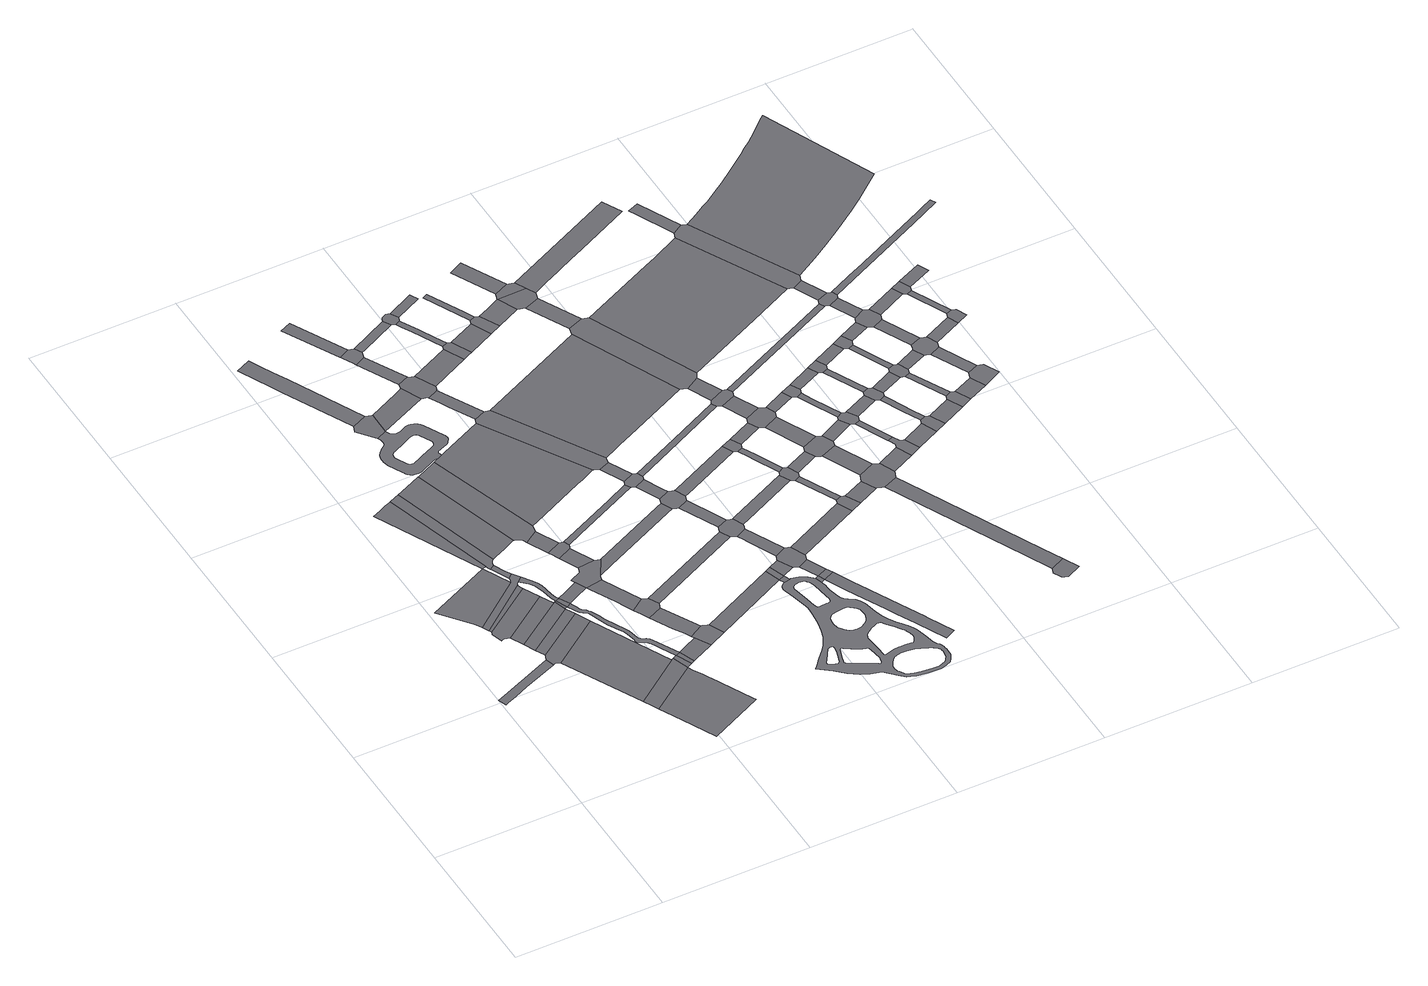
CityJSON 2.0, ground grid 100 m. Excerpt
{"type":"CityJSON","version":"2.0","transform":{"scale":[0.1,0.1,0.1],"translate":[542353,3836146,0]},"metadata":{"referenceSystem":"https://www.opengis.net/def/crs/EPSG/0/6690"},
"CityObjects":{
"road1":{"type":"Road","attributes":{"RoadStructureAttribute.sectionType":"1"},"geometry":[{"type":"MultiSurface","lod":"1","boundaries":[[[0,1,2,3,4,5,6,7,8]]]}]},
"road2":{"type":"Road","attributes":{"function":"2","RoadStructureAttribute.sectionType":"1"},"geometry":[{"type":"MultiSurface","lod":"1","boundaries":[[[9,10,11,12,13]]]}]},
"road3":{"type":"Road","attributes":{"function":"2","RoadStructureAttribute.sectionType":"1"},"geometry":[{"type":"MultiSurface","lod":"1","boundaries":[[[14,15,16,17,18]]]}]},
"road4":{"type":"Road","geometry":[{"type":"MultiSurface","lod":"1","boundaries":[[[19,18,17,20,21,22,23,24,25,26]]]}]},
"road5":{"type":"Road","geometry":[{"type":"MultiSurface","lod":"1","boundaries":[[[27,28,29,30,31,13,12,16,15,32,33,34]]]}]},
"road6":{"type":"Road","attributes":{"function":"2","RoadStructureAttribute.sectionType":"1"},"geometry":[{"type":"MultiSurface","lod":"1","boundaries":[[[26,25,35,36]]]}]},
"road7":{"type":"Road","geometry":[{"type":"MultiSurface","lod":"1","boundaries":[[[37,36,35,38,39]]]}]},
"road8":{"type":"Road","attributes":{"function":"2","RoadStructureAttribute.sectionType":"1"},"geometry":[{"type":"MultiSurface","lod":"1","boundaries":[[[39,38,40,41]]]}]},
"road9":{"type":"Road","geometry":[{"type":"MultiSurface","lod":"1","boundaries":[[[41,40,42,0,8,43,44,45,46]]]}]},
"road10":{"type":"Road","attributes":{"RoadStructureAttribute.sectionType":"1"},"geometry":[{"type":"MultiSurface","lod":"1","boundaries":[[[47,48,49,50,51,9,52]]]}]},
"road11":{"type":"Road","attributes":{"function":"2","RoadStructureAttribute.sectionType":"1"},"geometry":[{"type":"MultiSurface","lod":"1","boundaries":[[[46,45,53,54]]]}]},
"road12":{"type":"Road","geometry":[{"type":"MultiSurface","lod":"1","boundaries":[[[55,54,53,56,57,58]]]}]},
"road13":{"type":"Road","geometry":[{"type":"MultiSurface","lod":"1","boundaries":[[[59,60,61,62,63,29,28]]]}]},
"road14":{"type":"Road","geometry":[{"type":"MultiSurface","lod":"1","boundaries":[[[64,65,47,52,66,61,60,67,68,69,70]]]}]},
"road15":{"type":"Road","attributes":{"function":"2","RoadStructureAttribute.sectionType":"1"},"geometry":[{"type":"MultiSurface","lod":"1","boundaries":[[[71,72,73,74,75,58,57,76,77,78]]]}]},
"road16":{"type":"Road","geometry":[{"type":"MultiSurface","lod":"1","boundaries":[[[79,80,81,82,83,84,34,33,85,86,87,88,89,90,91,92]]]}]},
"road17":{"type":"Road","geometry":[{"type":"MultiSurface","lod":"1","boundaries":[[[91,37,39,93,94]]]}]},
"road18":{"type":"Road","geometry":[{"type":"MultiSurface","lod":"1","boundaries":[[[92,91,94,95]]]}]},
"road19":{"type":"Road","geometry":[{"type":"MultiSurface","lod":"1","boundaries":[[[96,97,98,99,100,101,102,103,104,105,106,107,108,109,110,111,112,113,114,95,94,115,116,117,118,119,120,121,122,123,124,125,126,127,128,129,130,131,132,133,134,135,136,137]]]}]},
"road20":{"type":"Road","attributes":{"RoadStructureAttribute.sectionType":"1"},"geometry":[{"type":"MultiSurface","lod":"1","boundaries":[[[138,139,64,70,140,141,142,143,144]]]}]},
"road21":{"type":"Road","attributes":{"RoadStructureAttribute.sectionType":"1"},"geometry":[{"type":"MultiSurface","lod":"1","boundaries":[[[145,146,147,148,149,92,95,150,151,152,153]]]}]},
"road22":{"type":"Road","attributes":{"RoadStructureAttribute.sectionType":"1"},"geometry":[{"type":"MultiSurface","lod":"1","boundaries":[[[136,55,58,154]]]}]},
"road23":{"type":"Road","geometry":[{"type":"MultiSurface","lod":"1","boundaries":[[[137,136,154,155]]]}]},
"road24":{"type":"Road","attributes":{"RoadStructureAttribute.sectionType":"1"},"geometry":[{"type":"MultiSurface","lod":"1","boundaries":[[[156,157,158,159,160,161,162,163,164,165,166,167]]]}]},
"road25":{"type":"Road","attributes":{"RoadStructureAttribute.sectionType":"1"},"geometry":[{"type":"MultiSurface","lod":"1","boundaries":[[[168,169,170,171,172,173,174]]]}]},
"road26":{"type":"Road","geometry":[{"type":"MultiSurface","lod":"1","boundaries":[[[175,176,177,138,144,178,179,180,181,182,183,184]]]}]},
"road27":{"type":"Road","attributes":{"RoadStructureAttribute.sectionType":"1"},"geometry":[{"type":"MultiSurface","lod":"1","boundaries":[[[185,186,187,188,137,155,189,190,191]]]}]},
"road28":{"type":"Road","geometry":[{"type":"MultiSurface","lod":"1","boundaries":[[[192,193,167,166,194,195,196,197,198,199]]]}]},
"road29":{"type":"Road","geometry":[{"type":"MultiSurface","lod":"1","boundaries":[[[200,201,202,203,204,205,206,145,153,169,168,207,208]]]}]},
"road30":{"type":"Road","attributes":{"RoadStructureAttribute.sectionType":"1"},"geometry":[{"type":"MultiSurface","lod":"1","boundaries":[[[182,181,209,210]]]}]},
"road31":{"type":"Road","geometry":[{"type":"MultiSurface","lod":"1","boundaries":[[[211,210,209,212,213,214,215,216,217,218]]]}]},
"road32":{"type":"Road","geometry":[{"type":"MultiSurface","lod":"1","boundaries":[[[219,174,173,220,221,222,223,224,225,226]]]}]},
"road33":{"type":"Road","attributes":{"RoadStructureAttribute.sectionType":"1"},"geometry":[{"type":"MultiSurface","lod":"1","boundaries":[[[215,214,201,200]]]}]},
"road34":{"type":"Road","attributes":{"RoadStructureAttribute.sectionType":"1"},"geometry":[{"type":"MultiSurface","lod":"1","boundaries":[[[223,222,227,228,229,230,231]]]}]},
"road35":{"type":"Road","attributes":{"RoadStructureAttribute.sectionType":"1"},"geometry":[{"type":"MultiSurface","lod":"1","boundaries":[[[232,233,234,235,236,237,238,239,240,241,242,243,244,245,246,247,248,249,250,251,252,253,254,255,256,257,258,259,260,261,262,263,264,265,266,267,268,269,270,198,197,271,272,273,274,275,276,277,278,279,280,281,282,283,284,285,286,287,288,289,290,291,292,293,294,295,296,297,298,299,300,301,302,303,304,305,306,307],[308,309,310,311,312,313,314,315,316,317,318,319,320,321,322,323,324,325,326,327,328,329,330,331,332,333,334,335,336,337,338,339,340,341,342,343,344,345,346,347,348,349,350,351,352,353,354,355]]]}]},
"road36":{"type":"Road","geometry":[{"type":"MultiSurface","lod":"1","boundaries":[[[356,357,231,230,185,191,358,359,360]]]}]},
"road37":{"type":"Road","attributes":{"RoadStructureAttribute.sectionType":"1"},"geometry":[{"type":"MultiSurface","lod":"1","boundaries":[[[361,362,363,199,198,364,365,366,367]]]}]},
"road38":{"type":"Road","attributes":{"RoadStructureAttribute.sectionType":"1"},"geometry":[{"type":"MultiSurface","lod":"1","boundaries":[[[368,369,370,371]]]}]},
"road39":{"type":"Road","geometry":[{"type":"MultiSurface","lod":"1","boundaries":[[[372,373,374,307,175,184,375,376,377,378,379]]]}]},
"road40":{"type":"Road","geometry":[{"type":"MultiSurface","lod":"1","boundaries":[[[380,371,370,381,382,383,384,385,386,387]]]}]},
"road41":{"type":"Road","attributes":{"RoadStructureAttribute.sectionType":"1"},"geometry":[{"type":"MultiSurface","lod":"1","boundaries":[[[388,389,390,218,217,391,392,393]]]}]},
"road42":{"type":"Road","attributes":{"RoadStructureAttribute.sectionType":"1"},"geometry":[{"type":"MultiSurface","lod":"1","boundaries":[[[394,395,396,208,207,397,398,399]]]}]},
"road43":{"type":"Road","attributes":{"RoadStructureAttribute.sectionType":"1"},"geometry":[{"type":"MultiSurface","lod":"1","boundaries":[[[384,383,400,401]]]}]},
"road44":{"type":"Road","attributes":{"RoadStructureAttribute.sectionType":"1"},"geometry":[{"type":"MultiSurface","lod":"1","boundaries":[[[402,226,225,403]]]}]},
"road45":{"type":"Road","geometry":[{"type":"MultiSurface","lod":"1","boundaries":[[[404,401,400,361,367,405,406,407,408,409,410]]]}]},
"road46":{"type":"Road","attributes":{"RoadStructureAttribute.sectionType":"1"},"geometry":[{"type":"MultiSurface","lod":"1","boundaries":[[[411,360,359,412]]]}]},
"road47":{"type":"Road","attributes":{"RoadStructureAttribute.sectionType":"1"},"geometry":[{"type":"MultiSurface","lod":"1","boundaries":[[[413,414,407,406,415,416,417,418,419]]]}]},
"road48":{"type":"Road","attributes":{"RoadStructureAttribute.sectionType":"1"},"geometry":[{"type":"MultiSurface","lod":"1","boundaries":[[[420,387,386,421,422]]]}]},
"road49":{"type":"Road","geometry":[{"type":"MultiSurface","lod":"1","boundaries":[[[419,418,372,379,423,424,425,426,427,428,429,430]]]}]},
"road50":{"type":"Road","attributes":{"RoadStructureAttribute.sectionType":"1"},"geometry":[{"type":"MultiSurface","lod":"1","boundaries":[[[431,410,409,432,433]]]}]},
"road51":{"type":"Road","attributes":{"RoadStructureAttribute.sectionType":"1"},"geometry":[{"type":"MultiSurface","lod":"1","boundaries":[[[426,425,434,435]]]}]},
"road52":{"type":"Road","geometry":[{"type":"MultiSurface","lod":"1","boundaries":[[[436,437,438,439,420,422,440,441,442,443]]]}]},
"road53":{"type":"Road","geometry":[{"type":"MultiSurface","lod":"1","boundaries":[[[444,435,434,445,446,388,393,447,448,449,450,451]]]}]},
"road54":{"type":"Road","geometry":[{"type":"MultiSurface","lod":"1","boundaries":[[[452,411,412,453]]]}]},
"road55":{"type":"Road","attributes":{"RoadStructureAttribute.sectionType":"1"},"geometry":[{"type":"MultiSurface","lod":"1","boundaries":[[[454,455,456,457,458,459,460,461,462,463,464,465,466,467,468,469,470,471,472,473,474,475,476,477,478,479,480,481,482,483,484,485,486,487,488,489,490,491,492,493,494,495,496,497,498,499,500,501,502,503,504,505,506,507,508,509,510,511,512,513,514,515,516,517,518,519,520,521,522,523,524,525,526,527,528,529,530,531,532,533,534,535,536,537,538,539,540,541],[542,543,544,545,546,547,548,549,550,551,552,553,554,555,556,557,558,559,560,561],[562,563,564,565,566,567,568,569,570,571,572,573,574,575,576,577,578,579,580,581,582,583,584,585,586,587,588,589],[590,591,592,593,594,595,596,597,598,599,600,601,602,603,604,605,606,607,608,609,610,611,612,613,614],[615,616,617,618,619,620,621,622,623,624,625,626,627,628,629,630,631,632,633,634,635,636,637,638,639,640,641,642,643,644,645],[646,647,648,649,650,651,652,653,654,655,656,657,658,659,660,661,662,663,664,665,666,667,668,669,670,671,672,673,674,675,676],[677,678,679,680,681,682,683,684,685,686,687,688,689,690,691,692,693,694,695,696,697,698,699,700,701,702,703,704,705,706,707,708,709,710,711]]]}]},
"road56":{"type":"Road","geometry":[{"type":"MultiSurface","lod":"1","boundaries":[[[453,412,460,459]]]}]},
"road57":{"type":"Road","attributes":{"RoadStructureAttribute.sectionType":"1"},"geometry":[{"type":"MultiSurface","lod":"1","boundaries":[[[712,449,448,713,714,715]]]}]},
"road58":{"type":"Road","attributes":{"RoadStructureAttribute.sectionType":"1"},"geometry":[{"type":"MultiSurface","lod":"1","boundaries":[[[716,717,718,441,440,719,720,721,722]]]}]},
"road59":{"type":"Road","geometry":[{"type":"MultiSurface","lod":"1","boundaries":[[[723,715,714,724,394,399,725,726,727,728,729,730,731]]]}]},
"road60":{"type":"Road","attributes":{"RoadStructureAttribute.sectionType":"1"},"geometry":[{"type":"MultiSurface","lod":"1","boundaries":[[[732,452,453,733]]]}]},
"road61":{"type":"Road","attributes":{"RoadStructureAttribute.sectionType":"1"},"geometry":[{"type":"MultiSurface","lod":"1","boundaries":[[[734,728,727,735,736,737,738]]]}]},
"road62":{"type":"Road","geometry":[{"type":"MultiSurface","lod":"1","boundaries":[[[722,721,431,433,739,740,741]]]}]},
"road63":{"type":"Road","geometry":[{"type":"MultiSurface","lod":"1","boundaries":[[[742,738,737,743,402,403,744,745,746,747,748,749,750,751]]]}]},
"road64":{"type":"Road","attributes":{"RoadStructureAttribute.sectionType":"1"},"geometry":[{"type":"MultiSurface","lod":"1","boundaries":[[[752,443,442,753]]]}]},
"road65":{"type":"Road","attributes":{"RoadStructureAttribute.sectionType":"1"},"geometry":[{"type":"MultiSurface","lod":"1","boundaries":[[[754,747,746,755,756,757,758]]]}]},
"road66":{"type":"Road","geometry":[{"type":"MultiSurface","lod":"1","boundaries":[[[759,540,539,760]]]}]},
"road67":{"type":"Road","geometry":[{"type":"MultiSurface","lod":"1","boundaries":[[[761,762,758,757,763,764,732,733,765,766,767,768,769,770,771]]]}]},
"road68":{"type":"Road","attributes":{"RoadStructureAttribute.sectionType":"1"},"geometry":[{"type":"MultiSurface","lod":"1","boundaries":[[[767,766,759,772]]]}]},
"road69":{"type":"Road","geometry":[{"type":"MultiSurface","lod":"1","boundaries":[[[772,759,760,773]]]}]},
"road70":{"type":"Road","attributes":{"RoadStructureAttribute.sectionType":"1"},"geometry":[{"type":"MultiSurface","lod":"1","boundaries":[[[774,741,740,775]]]}]},
"road71":{"type":"Road","geometry":[{"type":"MultiSurface","lod":"1","boundaries":[[[776,777,778,779,780,773,760,781,782,783,784,785,786,787,788]]]}]},
"road72":{"type":"Road","geometry":[{"type":"MultiSurface","lod":"1","boundaries":[[[789,430,429,790,791,792,793]]]}]},
"road73":{"type":"Road","attributes":{"RoadStructureAttribute.sectionType":"1"},"geometry":[{"type":"MultiSurface","lod":"1","boundaries":[[[794,795,796,797,798,799]]]}]},
"road74":{"type":"Road","attributes":{"RoadStructureAttribute.sectionType":"1"},"geometry":[{"type":"MultiSurface","lod":"1","boundaries":[[[800,801,731,730,802,803]]]}]},
"road75":{"type":"Road","geometry":[{"type":"MultiSurface","lod":"1","boundaries":[[[804,805,799,798,806,774,775,807,808]]]}]},
"road76":{"type":"Road","attributes":{"RoadStructureAttribute.sectionType":"1"},"geometry":[{"type":"MultiSurface","lod":"1","boundaries":[[[809,810,751,750,811,812]]]}]},
"road77":{"type":"Road","attributes":{"RoadStructureAttribute.sectionType":"1"},"geometry":[{"type":"MultiSurface","lod":"1","boundaries":[[[813,814,451,450,815,816,817]]]}]},
"road78":{"type":"Road","attributes":{"RoadStructureAttribute.sectionType":"1"},"geometry":[{"type":"MultiSurface","lod":"1","boundaries":[[[818,771,770,819]]]}]},
"road79":{"type":"Road","attributes":{"RoadStructureAttribute.sectionType":"1"},"geometry":[{"type":"MultiSurface","lod":"1","boundaries":[[[820,821,822,808,807,823]]]}]},
"road80":{"type":"Road","attributes":{"RoadStructureAttribute.sectionType":"1"},"geometry":[{"type":"MultiSurface","lod":"1","boundaries":[[[824,825,826,827,828]]]}]},
"road81":{"type":"Road","geometry":[{"type":"MultiSurface","lod":"1","boundaries":[[[829,800,803,830,831,832]]]}]},
"road82":{"type":"Road","geometry":[{"type":"MultiSurface","lod":"1","boundaries":[[[833,820,823,834,835,836,837]]]}]},
"road83":{"type":"Road","attributes":{"RoadStructureAttribute.sectionType":"1"},"geometry":[{"type":"MultiSurface","lod":"1","boundaries":[[[838,831,830,839,840,841,842]]]}]},
"road84":{"type":"Road","geometry":[{"type":"MultiSurface","lod":"1","boundaries":[[[828,827,843,844,833,845]]]}]},
"road85":{"type":"Road","geometry":[{"type":"MultiSurface","lod":"1","boundaries":[[[846,842,841,847,848,809,812,849,850,851,852,853,854]]]}]},
"road86":{"type":"Road","attributes":{"RoadStructureAttribute.sectionType":"1"},"geometry":[{"type":"MultiSurface","lod":"1","boundaries":[[[855,835,834,856,857,858]]]}]},
"road87":{"type":"Road","attributes":{"RoadStructureAttribute.sectionType":"1"},"geometry":[{"type":"MultiSurface","lod":"1","boundaries":[[[851,850,859,860]]]}]},
"road88":{"type":"Road","geometry":[{"type":"MultiSurface","lod":"1","boundaries":[[[861,860,859,862,863,818,819,864,865]]]}]},
"road89":{"type":"Road","attributes":{"RoadStructureAttribute.sectionType":"1"},"geometry":[{"type":"MultiSurface","lod":"1","boundaries":[[[866,829,832,867]]]}]},
"road90":{"type":"Road","geometry":[{"type":"MultiSurface","lod":"1","boundaries":[[[868,858,857,869,870,789,793,871,872,873,874,875]]]}]},
"road91":{"type":"Road","attributes":{"RoadStructureAttribute.sectionType":"1"},"geometry":[{"type":"MultiSurface","lod":"1","boundaries":[[[876,877,854,853,878]]]}]},
"road92":{"type":"Road","attributes":{"RoadStructureAttribute.sectionType":"1"},"geometry":[{"type":"MultiSurface","lod":"1","boundaries":[[[873,872,879,880]]]}]},
"road93":{"type":"Road","attributes":{"RoadStructureAttribute.sectionType":"1"},"geometry":[{"type":"MultiSurface","lod":"1","boundaries":[[[881,865,864,882]]]}]},
"road94":{"type":"Road","geometry":[{"type":"MultiSurface","lod":"1","boundaries":[[[880,879,883,813,817,884,885,886,887,888]]]}]},
"road95":{"type":"Road","attributes":{"RoadStructureAttribute.sectionType":"1"},"geometry":[{"type":"MultiSurface","lod":"1","boundaries":[[[886,885,889,890]]]}]},
"road96":{"type":"Road","geometry":[{"type":"MultiSurface","lod":"1","boundaries":[[[890,889,891,892,866,867,893,894,895,896,897,898]]]}]},
"road97":{"type":"Road","attributes":{"RoadStructureAttribute.sectionType":"1"},"geometry":[{"type":"MultiSurface","lod":"1","boundaries":[[[896,895,899,900]]]}]},
"road98":{"type":"Road","geometry":[{"type":"MultiSurface","lod":"1","boundaries":[[[900,899,901,876,878,902,903,904,905,906]]]}]},
"road99":{"type":"Road","attributes":{"RoadStructureAttribute.sectionType":"1"},"geometry":[{"type":"MultiSurface","lod":"1","boundaries":[[[904,903,907,908]]]}]},
"road100":{"type":"Road","geometry":[{"type":"MultiSurface","lod":"1","boundaries":[[[908,907,909,910,881,882,911,912,913,914,915,916,917,918,919]]]}]},
"road101":{"type":"Road","attributes":{"RoadStructureAttribute.sectionType":"1"},"geometry":[{"type":"MultiSurface","lod":"1","boundaries":[[[920,898,897,921]]]}]},
"road102":{"type":"Road","attributes":{"RoadStructureAttribute.sectionType":"1"},"geometry":[{"type":"MultiSurface","lod":"1","boundaries":[[[922,923,915,914,924,925,926]]]}]},
"road103":{"type":"Road","attributes":{"RoadStructureAttribute.sectionType":"1"},"geometry":[{"type":"MultiSurface","lod":"1","boundaries":[[[927,906,905,928]]]}]},
"road104":{"type":"Road","attributes":{"RoadStructureAttribute.sectionType":"1"},"geometry":[{"type":"MultiSurface","lod":"1","boundaries":[[[929,930,845,833,837,931,932,933,934,935,936]]]}]},
"road105":{"type":"Road","geometry":[{"type":"MultiSurface","lod":"1","boundaries":[[[937,920,921,938,939,940]]]}]},
"road106":{"type":"Road","attributes":{"RoadStructureAttribute.sectionType":"1"},"geometry":[{"type":"MultiSurface","lod":"1","boundaries":[[[941,919,918,942,943]]]}]},
"road107":{"type":"Road","attributes":{"RoadStructureAttribute.sectionType":"1"},"geometry":[{"type":"MultiSurface","lod":"1","boundaries":[[[944,939,938,945,946,947,948]]]}]},
"road108":{"type":"Road","geometry":[{"type":"MultiSurface","lod":"1","boundaries":[[[926,925,949,950,951,952,953,954]]]}]},
"road109":{"type":"Road","geometry":[{"type":"MultiSurface","lod":"1","boundaries":[[[955,948,947,956,957,927,928,958,959,960,961]]]}]},
"road110":{"type":"Road","attributes":{"RoadStructureAttribute.sectionType":"1"},"geometry":[{"type":"MultiSurface","lod":"1","boundaries":[[[959,958,962,963,964,965]]]}]},
"road111":{"type":"Road","geometry":[{"type":"MultiSurface","lod":"1","boundaries":[[[966,967,968,875,874,969,970]]]}]},
"road112":{"type":"Road","attributes":{"RoadStructureAttribute.sectionType":"1"},"geometry":[{"type":"MultiSurface","lod":"1","boundaries":[[[971,937,940,972]]]}]},
"road113":{"type":"Road","geometry":[{"type":"MultiSurface","lod":"1","boundaries":[[[973,974,975,965,964,976,977,978,941,943,979,980]]]}]},
"road114":{"type":"Road","attributes":{"RoadStructureAttribute.sectionType":"1"},"geometry":[{"type":"MultiSurface","lod":"1","boundaries":[[[981,982,961,960,983]]]}]},
"road115":{"type":"Road","attributes":{"RoadStructureAttribute.sectionType":"1"},"geometry":[{"type":"MultiSurface","lod":"1","boundaries":[[[984,888,887,985]]]}]},
"road116":{"type":"Road","geometry":[{"type":"MultiSurface","lod":"1","boundaries":[[[986,971,972,987,988,989,990]]]}]},
"road117":{"type":"Road","attributes":{"RoadStructureAttribute.sectionType":"1"},"geometry":[{"type":"MultiSurface","lod":"1","boundaries":[[[991,980,979,992]]]}]},
"road118":{"type":"Road","attributes":{"RoadStructureAttribute.sectionType":"1"},"geometry":[{"type":"MultiSurface","lod":"1","boundaries":[[[988,987,993,994]]]}]},
"road119":{"type":"Road","geometry":[{"type":"MultiSurface","lod":"1","boundaries":[[[995,994,993,996,981,983,997,998,999,1000]]]}]},
"road120":{"type":"Road","attributes":{"RoadStructureAttribute.sectionType":"1"},"geometry":[{"type":"MultiSurface","lod":"1","boundaries":[[[1001,1002,998,997,1003,1004,1005]]]}]},
"road121":{"type":"Road","attributes":{"RoadStructureAttribute.sectionType":"1"},"geometry":[{"type":"MultiSurface","lod":"1","boundaries":[[[1006,986,990,1007]]]}]},
"road122":{"type":"Road","geometry":[{"type":"MultiSurface","lod":"1","boundaries":[[[1008,1005,1004,1009,991,992,1010,1011]]]}]},
"road123":{"type":"Road","attributes":{"RoadStructureAttribute.sectionType":"1"},"geometry":[{"type":"MultiSurface","lod":"1","boundaries":[[[1012,1000,999,1013,1014]]]}]},
"road124":{"type":"Road","attributes":{"RoadStructureAttribute.sectionType":"1"},"geometry":[{"type":"MultiSurface","lod":"1","boundaries":[[[1015,1016,1017,1018,1019,1020,1021]]]}]},
"road125":{"type":"Road","geometry":[{"type":"MultiSurface","lod":"1","boundaries":[[[1022,1006,1007,1023,1024,1025]]]}]},
"road126":{"type":"Road","attributes":{"RoadStructureAttribute.sectionType":"1"},"geometry":[{"type":"MultiSurface","lod":"1","boundaries":[[[1026,1011,1010,1027]]]}]},
"road127":{"type":"Road","attributes":{"RoadStructureAttribute.sectionType":"1"},"geometry":[{"type":"MultiSurface","lod":"1","boundaries":[[[1028,1024,1023,1029,1030]]]}]},
"road128":{"type":"Road","geometry":[{"type":"MultiSurface","lod":"1","boundaries":[[[1031,1030,1029,1032,1012,1014,1033,1034,1035,1036,1037,1038]]]}]},
"road129":{"type":"Road","attributes":{"RoadStructureAttribute.sectionType":"1"},"geometry":[{"type":"MultiSurface","lod":"1","boundaries":[[[1035,1034,1039,1040]]]}]},
"road130":{"type":"Road","geometry":[{"type":"MultiSurface","lod":"1","boundaries":[[[1041,1042,1021,1020,966,970,1043,1044,1045,1046,1047,1048,1049]]]}]},
"road131":{"type":"Road","attributes":{"RoadStructureAttribute.sectionType":"1"},"geometry":[{"type":"MultiSurface","lod":"1","boundaries":[[[1050,1022,1025,1051]]]}]},
"road132":{"type":"Road","geometry":[{"type":"MultiSurface","lod":"1","boundaries":[[[1052,1040,1039,1053,1026,1027,1054,1055]]]}]},
"road133":{"type":"Road","attributes":{"RoadStructureAttribute.sectionType":"1"},"geometry":[{"type":"MultiSurface","lod":"1","boundaries":[[[1056,1057,1038,1037,1058]]]}]},
"road134":{"type":"Road","attributes":{"RoadStructureAttribute.sectionType":"1"},"geometry":[{"type":"MultiSurface","lod":"1","boundaries":[[[1059,1060,1045,1044,1061,1062,1063,1064]]]}]},
"road135":{"type":"Road","geometry":[{"type":"MultiSurface","lod":"1","boundaries":[[[1065,1064,1063,1066,1067,984,985,1068,1069,1070,1071,1072,1073,1074]]]}]},
"road136":{"type":"Road","attributes":{"RoadStructureAttribute.sectionType":"1"},"geometry":[{"type":"MultiSurface","lod":"1","boundaries":[[[1071,1070,1075,1076]]]}]},
"road137":{"type":"Road","attributes":{"RoadStructureAttribute.sectionType":"1"},"geometry":[{"type":"MultiSurface","lod":"1","boundaries":[[[1077,1055,1054,1078]]]}]},
"road138":{"type":"Road","geometry":[{"type":"MultiSurface","lod":"1","boundaries":[[[1076,1075,1050,1051,1079,1080,1081,1082]]]}]},
"road139":{"type":"Road","attributes":{"RoadStructureAttribute.sectionType":"1"},"geometry":[{"type":"MultiSurface","lod":"1","boundaries":[[[1080,1079,1083,1084]]]}]},
"road140":{"type":"Road","geometry":[{"type":"MultiSurface","lod":"1","boundaries":[[[1085,1084,1083,1086,1056,1058,1087,1088,1089,1090,1091,1092]]]}]},
"road141":{"type":"Road","attributes":{"RoadStructureAttribute.sectionType":"1"},"geometry":[{"type":"MultiSurface","lod":"1","boundaries":[[[1089,1088,1093,1094]]]}]},
"road142":{"type":"Road","geometry":[{"type":"MultiSurface","lod":"1","boundaries":[[[1095,1096,1094,1093,1097,1098,1077,1078,1099,1100]]]}]},
"road143":{"type":"Road","attributes":{"RoadStructureAttribute.sectionType":"1"},"geometry":[{"type":"MultiSurface","lod":"1","boundaries":[[[1101,1082,1081,1102]]]}]},
"road144":{"type":"Road","attributes":{"RoadStructureAttribute.sectionType":"1"},"geometry":[{"type":"MultiSurface","lod":"1","boundaries":[[[1103,1092,1091,1104]]]}]},
"road145":{"type":"Road","geometry":[{"type":"MultiSurface","lod":"1","boundaries":[[[1105,1101,1102,1106,1107,1108,1109,1110]]]}]},
"road146":{"type":"Road","attributes":{"RoadStructureAttribute.sectionType":"1"},"geometry":[{"type":"MultiSurface","lod":"1","boundaries":[[[1108,1107,1111,1112]]]}]},
"road147":{"type":"Road","geometry":[{"type":"MultiSurface","lod":"1","boundaries":[[[1113,1112,1111,1114,1103,1104,1115,1116]]]}]},
"road148":{"type":"Road","geometry":[{"type":"MultiSurface","lod":"1","boundaries":[[[1117,1118,1119,1120,1121,1122,1123,1124,1125,1126,1127,1128,1129,1049,1048,1130,1131,1132,1133,1134,1135]]]}]},
"road149":{"type":"Road","attributes":{"RoadStructureAttribute.sectionType":"1"},"geometry":[{"type":"MultiSurface","lod":"1","boundaries":[[[1136,1105,1110,1137]]]}]},
"road150":{"type":"Road","attributes":{"RoadStructureAttribute.sectionType":"1"},"geometry":[{"type":"MultiSurface","lod":"1","boundaries":[[[1138,1139,1140,1141,1142,1074,1073,1143,1144,1145]]]}]}
},
"vertices":[
[421,1200,0],[205,1107,0],[54,1046,0],[1,1024,0],[23,970,0],[42,978,0],[105,1004,0],[205,1046,0],[438,1140,0],
[476,2081,0],[40,1881,0],[199,1676,0],[223,1632,0],[563,1898,0],
[591,1837,0],[587,1854,0],[247,1587,0],[255,1573,0],[602,1816,0],
[625,1767,0],[249,1553,0],[248,1551,0],[270,1474,0],[288,1481,0],[290,1482,0],[326,1470,0],[655,1707,0],
[627,1927,0],[607,1960,0],[574,1931,0],[574,1919,0],[567,1904,0],[592,1869,0],[605,1877,0],[638,1910,0],
[368,1383,0],[700,1615,0],
[711,1620,0],[404,1306,0],[736,1538,0],
[437,1239,0],[768,1474,0],
[431,1225,0],[449,1145,0],[454,1147,0],[484,1137,0],[816,1374,0],
[276,2861,0],[246,2848,0],[239,2845,0],[188,2822,0],[129,2797,0],[501,2093,0],
[751,601,0],[1076,840,0],
[1088,846,0],[784,533,0],[799,503,0],[1125,737,0],
[583,1999,0],[548,2076,0],[516,2054,0],[523,2038,0],[566,1946,0],
[350,2893,0],[322,2881,0],[505,2076,0],[548,2088,0],[552,2105,0],[559,2116,0],[571,2124,0],
[1333,321,0],[1202,589,0],[1194,605,0],[1174,643,0],[1140,705,0],[875,348,0],[986,122,0],[1346,293,0],
[734,1660,0],[726,1693,0],[718,1748,0],[711,1785,0],[700,1815,0],[682,1845,0],[615,1869,0],[653,1832,0],[675,1800,0],[686,1772,0],[694,1728,0],[707,1665,0],[720,1625,0],[745,1636,0],
[738,1539,0],[755,1548,0],
[787,1566,0],
[1058,1049,0],[1048,1066,0],[1032,1079,0],[1012,1086,0],[1002,1096,0],[992,1106,0],[990,1116,0],[982,1163,0],[974,1183,0],[966,1205,0],[897,1350,0],[884,1384,0],[859,1444,0],[849,1457,0],[839,1469,0],[818,1489,0],[808,1504,0],[803,1519,0],[795,1539,0],[781,1493,0],[796,1469,0],[814,1456,0],[826,1446,0],[839,1434,0],[847,1417,0],[862,1367,0],[890,1292,0],[929,1222,0],[941,1198,0],[954,1168,0],[959,1140,0],[965,1098,0],[962,1088,0],[965,1073,0],[980,1068,0],[995,1058,0],[1015,1046,0],[1038,1021,0],[1053,991,0],[1069,959,0],[1116,860,0],[1148,876,0],
[528,2971,0],[427,2927,0],[594,2135,0],[674,2173,0],[694,2182,0],[745,2206,0],[755,2211,0],
[900,1710,0],[818,1671,0],[791,1658,0],[782,1654,0],[775,1650,0],[812,1579,0],[845,1597,0],[852,1600,0],[935,1639,0],
[1164,756,0],
[1189,769,0],
[260,4095,0],[210,4196,0],[173,4270,0],[137,4351,0],[37,4303,0],[98,4176,0],[137,4094,0],[173,4021,0],[176,4015,0],[372,3615,0],[406,3546,0],[506,3593,0],
[1049,1654,0],[936,1639,0],[949,1611,0],[1032,1442,0],[1056,1393,0],[1085,1331,0],[1173,1394,0],
[672,3038,0],[653,3029,0],[540,2976,0],[760,2209,0],[801,2194,0],[806,2184,0],[818,2159,0],[908,2220,0],[910,2230,0],[919,2268,0],
[1288,944,0],[1203,902,0],[1196,898,0],[1161,882,0],[1215,782,0],[1260,803,0],[1345,843,0],
[550,3578,0],[506,3592,0],[406,3544,0],[391,3505,0],[390,3502,0],[479,3384,0],[550,3416,0],[554,3577,0],
[1091,1828,0],[979,1816,0],[976,1806,0],[966,1778,0],[893,1742,0],[886,1738,0],[893,1724,0],[1058,1691,0],[1130,1814,0],
[885,2015,0],[980,2063,0],
[998,2059,0],[891,2002,0],[892,2001,0],[918,1944,0],[1016,1990,0],[1019,1998,0],[1027,2019,0],[1010,2055,0],
[1194,1386,0],[1102,1295,0],[1110,1279,0],[1137,1228,0],[1233,1271,0],[1237,1280,0],[1247,1308,0],[1213,1379,0],
[1173,1151,0],[1215,1075,0],[1255,1004,0],[1276,965,0],[1370,1018,0],
[745,3074,0],[736,3092,0],[735,3100,0],[736,3105,0],[742,3111,0],[815,3143,0],[826,3152,0],[832,3158,0],[841,3171,0],[847,3184,0],[848,3191,0],[848,3197,0],[846,3208,0],[844,3216,0],[836,3230,0],[771,3353,0],[760,3370,0],[750,3381,0],[744,3385,0],[741,3387,0],[737,3389,0],[732,3391,0],[722,3394,0],[710,3397,0],[707,3398,0],[699,3398,0],[692,3398,0],[678,3396,0],[658,3387,0],[630,3374,0],[615,3369,0],[607,3368,0],[595,3368,0],[589,3369,0],[584,3372,0],[574,3378,0],[571,3382,0],[563,3390,0],[558,3398,0],[488,3364,0],[491,3355,0],[492,3338,0],[491,3325,0],[487,3316,0],[485,3312,0],[474,3304,0],[456,3291,0],[448,3284,0],[442,3278,0],[433,3268,0],[422,3253,0],[418,3245,0],[414,3235,0],[411,3214,0],[410,3197,0],[410,3189,0],[413,3170,0],[418,3151,0],[467,3051,0],[468,3049,0],[477,3032,0],[483,3025,0],[487,3020,0],[496,3013,0],[502,3009,0],[513,3004,0],[520,3001,0],[534,2999,0],[547,2999,0],[554,2999,0],[567,3002,0],[679,3054,0],[685,3056,0],[692,3058,0],[702,3058,0],[711,3056,0],[681,3304,0],[685,3304,0],[687,3303,0],[690,3302,0],[695,3300,0],[701,3296,0],[707,3289,0],[711,3284,0],[724,3257,0],[747,3215,0],[749,3208,0],[750,3202,0],[750,3196,0],[748,3188,0],[744,3179,0],[739,3173,0],[734,3169,0],[660,3134,0],[650,3130,0],[613,3112,0],[568,3092,0],[563,3091,0],[557,3091,0],[550,3092,0],[543,3094,0],[536,3098,0],[535,3099,0],[531,3102,0],[527,3109,0],[523,3115,0],[502,3160,0],[490,3185,0],[489,3190,0],[489,3195,0],[489,3200,0],[490,3205,0],[492,3212,0],[495,3218,0],[500,3223,0],[507,3228,0],[529,3238,0],[594,3269,0],[599,3272,0],[649,3295,0],[667,3303,0],[669,3303,0],[674,3304,0],[680,3305,0],
[1410,1003,0],[1379,1015,0],[1354,847,0],[1464,900,0],[1416,1001,0],
[812,3701,0],[801,3695,0],[763,3677,0],[733,3499,0],[840,3548,0],[865,3559,0],[875,3564,0],
[508,4522,0],[434,4488,0],[627,4116,0],[698,4152,0],
[1056,3218,0],[770,3084,0],[746,3072,0],[956,2285,0],[1329,2460,0],[1373,2480,0],[1426,2505,0],[1467,2524,0],
[738,4141,0],[636,4099,0],[672,4030,0],[681,4012,0],[751,4049,0],[759,4075,0],[764,4088,0],[739,4141,0],
[1571,2318,0],[1426,2250,0],[1115,2104,0],[1124,2065,0],[1132,2068,0],[1591,2282,0],
[1683,2073,0],[1647,2056,0],[1642,2054,0],[1164,1741,0],[1676,1982,0],[1715,2000,0],
[820,3741,0],[894,3771,0],
[1866,1688,0],[1899,1618,0],
[898,3764,0],[917,3553,0],[918,3550,0],[991,3584,0],[993,3589,0],[1004,3619,0],[934,3754,0],
[1938,1252,0],[1973,1145,0],
[1143,3289,0],[1012,3543,0],[955,3479,0],[985,3420,0],[1070,3256,0],[1068,3251,0],[1145,3286,0],
[1004,4271,0],[790,4100,0],[1030,4219,0],
[1473,2522,0],[1505,2511,0],[1506,2508,0],[1580,2541,0],[1580,2544,0],[1587,2577,0],[1588,2581,0],[1183,3277,0],
[1199,3879,0],[1193,3709,0],[1264,3743,0],
[1582,2349,0],[1655,2383,0],
[1061,4311,0],[1047,4315,0],[1012,4297,0],[1008,4285,0],[1056,4208,0],[1091,4228,0],[1102,4253,0],[1074,4306,0],
[1682,2373,0],[1573,2323,0],[1572,2321,0],[1593,2283,0],[1619,2272,0],[1691,2306,0],[1700,2335,0],[1685,2372,0],
[1977,1270,0],[2012,1164,0],
[2111,1102,0],[2105,1105,0],[2097,1110,0],[2089,1114,0],[2039,1124,0],[2032,1121,0],[1992,1113,0],[1981,1106,0],[1970,1098,0],[1962,1090,0],[1957,1080,0],[1955,1063,0],[1958,1043,0],[1976,973,0],[1994,906,0],[2005,846,0],[2002,801,0],[1993,708,0],[1979,638,0],[1960,580,0],[1925,518,0],[1892,477,0],[1883,467,0],[1834,412,0],[1811,386,0],[1787,359,0],[1870,290,0],[1933,233,0],[1994,188,0],[2051,164,0],[2101,147,0],[2121,142,0],[2139,122,0],[2202,56,0],[2225,36,0],[2248,26,0],[2283,14,0],[2356,6,0],[2395,2,0],[2445,0,0],[2468,6,0],[2485,11,0],[2518,26,0],[2535,51,0],[2549,81,0],[2554,117,0],[2551,141,0],[2550,148,0],[2549,154,0],[2549,159,0],[2551,164,0],[2538,196,0],[2531,199,0],[2521,211,0],[2515,229,0],[2508,251,0],[2503,278,0],[2495,313,0],[2479,371,0],[2467,397,0],[2466,398,0],[2449,430,0],[2436,445,0],[2423,463,0],[2403,490,0],[2388,510,0],[2372,542,0],[2357,572,0],[2349,599,0],[2339,629,0],[2329,679,0],[2321,719,0],[2305,754,0],[2288,776,0],[2273,788,0],[2247,803,0],[2235,813,0],[2222,828,0],[2212,843,0],[2207,873,0],[2194,923,0],[2192,942,0],[2191,950,0],[2191,978,0],[2185,995,0],[2185,1005,0],[2170,1052,0],[2135,1089,0],[1952,390,0],[1952,388,0],[1937,343,0],[1928,338,0],[1925,335,0],[1910,340,0],[1884,352,0],[1869,362,0],[1869,372,0],[1886,398,0],[1911,436,0],[1936,473,0],[1948,481,0],[1951,483,0],[1963,483,0],[1971,478,0],[1971,473,0],[1971,461,0],[1968,447,0],[1966,433,0],[2055,834,0],[2053,840,0],[2049,854,0],[2034,941,0],[2015,1028,0],[2015,1038,0],[2019,1048,0],[2020,1051,0],[2040,1066,0],[2065,1069,0],[2080,1069,0],[2092,1067,0],[2094,1065,0],[2099,1061,0],[2104,1057,0],[2107,1054,0],[2120,1042,0],[2125,1027,0],[2130,1002,0],[2139,944,0],[2152,857,0],[2152,847,0],[2150,837,0],[2142,832,0],[2130,831,0],[2118,830,0],[2072,826,0],[2060,829,0],[2054,411,0],[2076,394,0],[2088,387,0],[2097,382,0],[2119,375,0],[2139,367,0],[2147,362,0],[2152,349,0],[2154,345,0],[2165,262,0],[2165,258,0],[2164,253,0],[2163,245,0],[2158,225,0],[2148,215,0],[2138,217,0],[1985,306,0],[1967,318,0],[1962,328,0],[1976,373,0],[1977,377,0],[1991,423,0],[1994,433,0],[2004,441,0],[2014,439,0],[2140,551,0],[2127,555,0],[2112,567,0],[2102,579,0],[2095,587,0],[2077,614,0],[2071,651,0],[2071,671,0],[2074,691,0],[2078,704,0],[2086,714,0],[2098,724,0],[2111,732,0],[2145,737,0],[2165,739,0],[2188,743,0],[2208,740,0],[2223,733,0],[2241,718,0],[2256,703,0],[2266,688,0],[2269,668,0],[2272,636,0],[2262,606,0],[2250,583,0],[2231,568,0],[2222,561,0],[2216,558,0],[2200,550,0],[2172,545,0],[2150,547,0],[2243,504,0],[2245,506,0],[2254,510,0],[2285,526,0],[2298,529,0],[2320,527,0],[2340,497,0],[2371,460,0],[2399,420,0],[2416,394,0],[2416,393,0],[2427,363,0],[2432,338,0],[2432,320,0],[2417,293,0],[2405,282,0],[2390,285,0],[2357,287,0],[2324,289,0],[2312,289,0],[2270,284,0],[2233,273,0],[2213,268,0],[2205,273,0],[2203,278,0],[2199,340,0],[2197,361,0],[2191,428,0],[2191,445,0],[2201,468,0],[2218,486,0],[2271,229,0],[2298,234,0],[2318,234,0],[2337,232,0],[2388,225,0],[2423,213,0],[2466,196,0],[2488,181,0],[2511,164,0],[2521,146,0],[2522,145,0],[2524,129,0],[2519,99,0],[2514,79,0],[2505,64,0],[2495,51,0],[2485,43,0],[2465,36,0],[2447,30,0],[2443,28,0],[2393,27,0],[2357,33,0],[2327,37,0],[2282,44,0],[2257,51,0],[2230,66,0],[2217,88,0],[2204,108,0],[2199,128,0],[2201,155,0],[2216,183,0],[2233,206,0],[2235,208,0],[2239,211,0],[2251,221,0],
[1746,2189,0],[1681,2140,0],[1694,2111,0],[1767,2145,0],
[1206,3999,0],[1153,4104,0],[1112,4186,0],[1076,4168,0],[1109,4104,0],[1208,3904,0],[1244,3922,0],
[1778,2141,0],[1691,2100,0],[1716,2000,0],[1741,1991,0],[1755,1987,0],[1826,2022,0],[1830,2033,0],[1839,2059,0],[1806,2132,0],
[2045,1303,0],[2094,1203,0],
[1917,1831,0],[1839,1810,0],[1845,1797,0],[1878,1727,0],[1951,1760,0],
[1303,3761,0],[1334,3776,0],[1269,3911,0],
[1977,1752,0],[1869,1699,0],[1910,1614,0],[1938,1603,0],[1939,1602,0],[2010,1637,0],[2010,1638,0],[2018,1665,0],[2021,1675,0],[1988,1748,0],
[1256,4396,0],[1282,4343,0],
[2039,1576,0],[1962,1553,0],[1967,1542,0],[2059,1340,0],[2133,1377,0],
[2191,1064,0],[2212,1020,0],
[2165,1366,0],[2158,1369,0],[2050,1316,0],[2047,1310,0],[2099,1201,0],[2133,1189,0],[2203,1225,0],[2202,1227,0],[2213,1256,0],[2215,1263,0],[2171,1364,0],
[2263,1098,0],
[2284,1054,0],
[1450,3996,0],[1514,3861,0],
[2584,435,0],[2576,451,0],[2496,618,0],[2368,876,0],[2347,920,0],[2272,892,0],[2274,886,0],[2310,811,0],[2406,617,0],[2441,545,0],[2504,416,0],[2599,220,0],[2670,254,0],
[1933,3627,0],[1679,2624,0],[1714,2640,0],[1811,2685,0],[2261,2897,0],
[1466,4107,0],[1345,4353,0],[1310,4333,0],[1422,4107,0],[1460,4026,0],[1498,4042,0],
[2239,2335,0],[1829,2143,0],[1858,2068,0],[2274,2261,0],
[1525,4033,0],[1499,4040,0],[1459,4023,0],[1591,3898,0],[1527,4032,0],
[2417,1950,0],[2012,1759,0],[2069,1698,0],[2450,1878,0],
[2365,2694,0],[2023,2532,0],[2033,2492,0],[2040,2496,0],[2382,2657,0],
[2599,1566,0],[2646,1468,0],
[1693,4109,0],[1688,4109,0],[1601,4067,0],[1752,3975,0],
[1803,4203,0],[1657,4497,0],[1561,4448,0],[1705,4156,0],[1803,4201,0],
[2312,2369,0],[2301,2251,0],[2337,2268,0],[2347,2296,0],
[1889,4111,0],[1803,3963,0],[1907,4004,0],[1908,4010,0],[1919,4052,0],
[2380,2177,0],[2340,2169,0],[2344,2160,0],[2429,1977,0],[2465,1996,0],
[1704,4154,0],[1692,4112,0],[1851,4186,0],
[2490,1989,0],[2419,1953,0],[2418,1951,0],[2453,1876,0],[2477,1867,0],[2514,1885,0],[2525,1913,0],[2525,1914,0],[2494,1988,0],
[2044,3725,0],[1805,3959,0],[1944,3681,0],[2046,3721,0],
[2608,1596,0],[2646,1613,0],
[2667,1605,0],[2607,1595,0],[2601,1574,0],[2721,1503,0],[2673,1603,0],
[2472,2444,0],[2509,2371,0],
[2083,3707,0],[1943,3675,0],[1935,3640,0],[2303,2881,0],[2306,2879,0],[2400,2936,0],[2418,2974,0],[2092,3703,0],
[2649,2061,0],[2531,2005,0],[2683,1990,0],
[2378,2723,0],[2479,2766,0],
[2817,1670,0],[2866,1572,0],
[2375,2716,0],[2405,2650,0],[2412,2647,0],[2515,2692,0],[2526,2724,0],[2509,2758,0],
[2488,2481,0],[2590,2527,0],
[2485,2476,0],[2484,2471,0],[2535,2363,0],[2538,2362,0],[2545,2360,0],[2648,2409,0],[2661,2446,0],[2636,2509,0],
[2663,2098,0],[2769,2143,0],
[2661,2093,0],[2714,1977,0],[2721,1975,0],[2831,2022,0],[2840,2056,0],[2806,2130,0],
[2837,1720,0],[2948,1769,0],
[2838,1717,0],[2818,1673,0],[2868,1573,0],[2898,1563,0],[2916,1557,0],[2916,1556,0],[3015,1601,0],[3015,1603,0],[3033,1648,0],[3033,1650,0],[2990,1754,0],
[2780,2579,0],[2811,2514,0],
[3475,628,0],[3048,1533,0],[3359,627,0],[3443,451,0],[3539,498,0],
[2956,2205,0],[3000,2138,0],
[2650,4561,0],[1852,4186,0],[2047,4113,0],[2049,4113,0],[2151,4161,0],[2243,4205,0],[2347,4254,0],[2715,4427,0],
[2855,2615,0],[2841,2502,0],[2877,2519,0],[2887,2549,0],
[3142,1827,0],[3126,1695,0],[3190,1725,0],
[2912,2444,0],[2873,2434,0],[2876,2427,0],[2967,2232,0],[3003,2253,0],
[3439,441,0],[3429,413,0],[3455,358,0],[3472,352,0],[3495,343,0],[3592,391,0],
[3029,2243,0],[2957,2208,0],[2956,2207,0],[3028,2129,0],[3065,2144,0],[3076,2176,0],[3032,2243,0],
[3108,1955,0],[3129,1906,0],[3131,1904,0],[3167,1920,0],
[2878,4074,0],[2691,3982,0],[2606,3942,0],[2944,3216,0],[3246,3359,0],
[3017,2693,0],[3050,2624,0],
[3213,1865,0],[3191,1872,0],[3189,1872,0],[3152,1854,0],[3153,1853,0],[3144,1832,0],[3266,1762,0],[3218,1863,0],
[3196,2320,0],[3140,2294,0],[3233,2249,0],
[3349,3155,0],[3368,3119,0],
[3092,2729,0],[3077,2614,0],[3115,2631,0],[3115,2632,0],[3125,2659,0],
[3375,1939,0],[3423,1837,0],
[3206,2349,0],[3245,2365,0],
[3270,2357,0],[3197,2324,0],[3259,2240,0],[3296,2258,0],[3305,2283,0],[3272,2356,0],
[3371,2096,0],[3367,2105,0],[3330,2088,0],[3386,1969,0],[3421,1986,0],
[3251,2805,0],[3285,2735,0],
[3446,1977,0],[3377,1944,0],[3500,1874,0],[3451,1975,0],
[3426,2428,0],[3435,2344,0],[3461,2356,0],
[2824,4444,0],[2750,4414,0],[2773,4364,0],[2889,4121,0],[2892,4117,0],[2894,4113,0],[2961,4155,0],
[3329,2843,0],[3313,2725,0],[3350,2742,0],[3363,2772,0],
[3611,2052,0],[3660,1950,0],
[3430,2569,0],[3438,2456,0],[3475,2472,0],
[3500,2465,0],[3428,2431,0],[3464,2355,0],[3489,2348,0],[3525,2365,0],[3535,2391,0],[3536,2393,0],[3503,2465,0],
[3621,2081,0],[3658,2100,0],
[2971,4151,0],[2962,4154,0],[3260,3355,0],[3283,3348,0],[3354,3386,0],[3352,3389,0],[3359,3406,0],[3367,3427,0],[2999,4141,0],
[3463,2907,0],[3498,2834,0],
[3683,2091,0],[3612,2057,0],[3737,1987,0],[3688,2089,0],
[3642,2530,0],[3522,2473,0],[3678,2458,0],
[3428,3231,0],[3416,3255,0],[3353,3201,0],[3356,3196,0],[3361,3186,0],[3435,3217,0],
[3461,3208,0],[3351,3161,0],[3350,3157,0],[3369,3120,0],[3371,3119,0],[3397,3111,0],[3470,3144,0],[3480,3169,0],[3481,3172,0],[3463,3208,0],
[3477,2944,0],[3549,2980,0],
[3822,2153,0],[3871,2051,0],
[3536,2821,0],[3609,2854,0],[3622,2893,0],[3586,2966,0],
[3655,2572,0],[3730,2603,0],
[3756,2595,0],[3647,2544,0],[3690,2454,0],[3717,2445,0],[3789,2479,0],[3798,2507,0],[3801,2518,0],[3769,2591,0],
[3836,2196,0],[3908,2228,0],
[3945,2216,0],[3908,2227,0],[3836,2195,0],[3824,2158,0],[3999,2113,0],[3950,2215,0],
[3791,3062,0],[3826,2988,0],
[3961,2680,0],[3994,2609,0],
[3861,3094,0],[3847,2978,0],[3848,2976,0],[3885,2992,0],[3886,2995,0],[3895,3020,0],
[3972,2713,0],[4011,2727,0],
[4036,2719,0],[3963,2686,0],[4072,2646,0],[4038,2718,0],
[3852,4765,0],[3834,4749,0],[3790,4709,0],[3698,4627,0],[3666,4600,0],[3617,4561,0],[3576,4528,0],[3463,4443,0],[3354,4364,0],[3280,4314,0],[3197,4260,0],[3156,4236,0],[3087,4192,0],[3520,3516,0],[3634,3588,0],[3744,3662,0],[3908,3776,0],[4001,3846,0],[4186,3993,0],
[4028,3171,0],[4062,3097,0],
[4366,3633,0],[4297,3600,0],[4251,3579,0],[3688,3313,0],[3680,3310,0],[3705,3277,0],[4183,3501,0],[4385,3597,0]
]}
